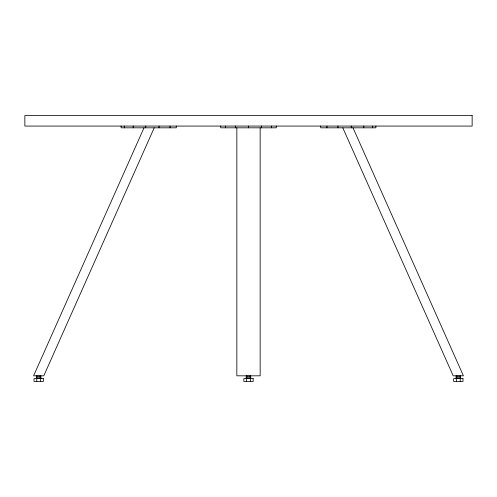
<?xml version="1.0" encoding="UTF-8"?>
<svg xmlns="http://www.w3.org/2000/svg" width="497" height="497" viewBox="0 0 497 497"><rect width="100%" height="100%" fill="white"/><g stroke="black" fill="none" stroke-linecap="round" stroke-linejoin="round"><path stroke-width="0.75" d="M143.993 127.822L33.579 375.819L43.792 375.819L154.207 127.822M353.007 127.822L463.421 375.819L453.208 375.819L342.793 127.822M460.57 375.819L460.57 378.627M460.247 378.627L460.247 381.429M459.967 375.819L459.967 378.627M458.917 375.819L458.917 378.627M457.712 375.819L457.712 378.627M456.668 375.819L456.668 378.627M456.383 378.627L456.383 381.429M456.066 375.819L456.066 378.627M375.887 126.07L375.887 127.822L320.727 127.822L320.727 126.07M372.682 126.07L372.682 127.822M363.798 126.07L363.798 127.822M351.273 126.07L351.273 127.822M337.979 126.07L337.979 127.822M326.951 126.07L326.951 127.822M276.282 126.07L276.282 127.822L220.718 127.822L220.718 126.07M271.53 126.07L271.53 127.822M261.503 126.07L261.503 127.822M260.161 127.822L260.161 375.819L236.839 375.819L236.839 127.822M250.755 375.819L250.755 378.627M250.432 378.627L250.432 381.429M250.146 375.819L250.146 378.627M249.103 375.819L249.103 378.627M248.5 126.07L248.5 127.822M247.897 375.819L247.897 378.627M246.854 375.819L246.854 378.627M246.568 378.627L246.568 381.429M246.245 375.819L246.245 378.627M235.497 126.07L235.497 127.822M225.47 126.07L225.47 127.822M176.273 126.07L176.273 127.822L121.113 127.822L121.113 126.07M170.049 126.07L170.049 127.822M159.021 126.07L159.021 127.822M145.727 126.07L145.727 127.822M133.202 126.07L133.202 127.822M124.318 126.07L124.318 127.822M40.934 375.819L40.934 378.627M40.617 378.627L40.617 381.429M40.332 375.819L40.332 378.627M39.288 375.819L39.288 378.627M38.083 375.819L38.083 378.627M37.033 375.819L37.033 378.627M36.753 378.627L36.753 381.429M36.43 375.819L36.43 378.627M472.15 115.571L24.85 115.571L24.85 126.07L472.15 126.07L472.15 115.571M43.351 378.627L34.02 378.627L34.02 381.429L43.351 381.429L43.351 378.627M253.166 378.627L243.834 378.627L243.834 381.429L253.166 381.429L253.166 378.627M462.98 378.627L453.649 378.627L453.649 381.429L462.98 381.429L462.98 378.627"/></g></svg>
